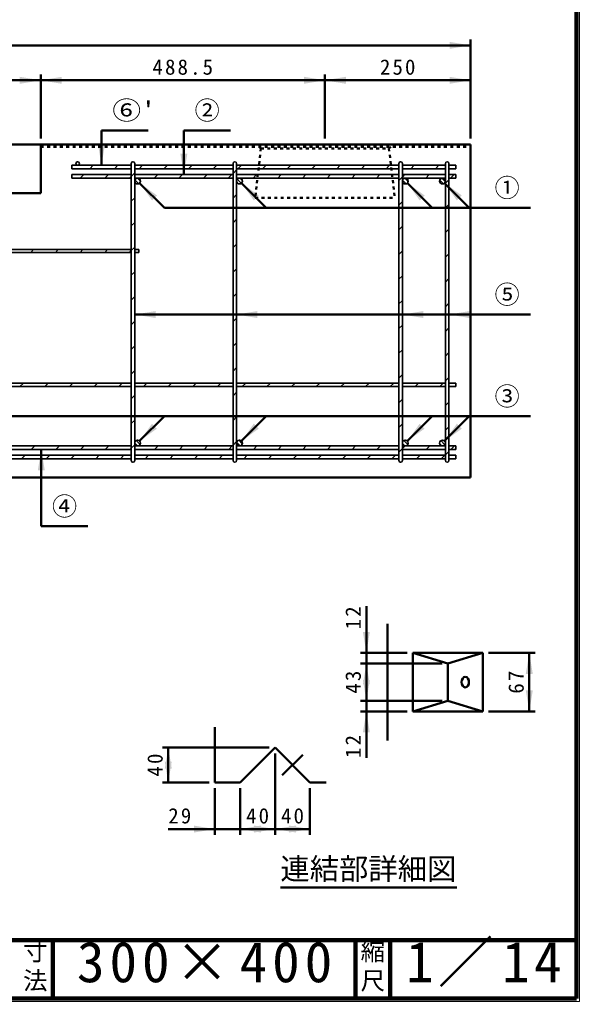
# Model space of a CAD drawing. Units: millimetres, scale not verified, with parts at other scales. Extents: x 100 to 4105, y 100 to 2870.
# Drawn here: x 3143 to 4105, y 100 to 1786 of the extents above; entities that cross this region are included whole.
import ezdxf
from ezdxf.enums import TextEntityAlignment as Align

# ---------------------------------------------------------------- set-up
doc = ezdxf.new("R2010")
doc.units = ezdxf.units.MM
doc.header["$LTSCALE"] = 5
doc.linetypes.add('USER1', pattern=[2.2, 1, -1.2])
doc.linetypes.add('USER3', pattern=[13.4, 10, -1.2, 1, -1.2])
doc.layers.add('V-nasSTD', color=7, linetype='Continuous', lineweight=50)
doc.styles.add('ＭＳ ゴシック', font='')
doc.styles.get('ＭＳ ゴシック').set_extended_font_data('MS Gothic')

msp = doc.modelspace()

# ---------------------------------------------------------------- hatches: boundary and pattern name
at = {"layer": 'V-nasSTD'}
for points in [[(3881.814, 1735.893), (3917.814, 1741.893), (3881.814, 1747.893)], [(3143.314, 1675.893), (3179.314, 1681.893), (3143.314, 1687.893)], [(3215.314, 1687.893), (3179.314, 1681.893), (3215.314, 1675.893)], [(3631.814, 1675.893), (3667.814, 1681.893), (3631.814, 1687.893)], [(3703.814, 1687.893), (3667.814, 1681.893), (3703.814, 1675.893)], [(3881.814, 1675.893), (3917.814, 1681.893), (3881.814, 1687.893)], [(3289.814, 1571.893), (3283.814, 1535.893), (3277.814, 1571.893)], [(3431.314, 1555.893), (3425.314, 1519.893), (3419.314, 1555.893)], [(3370.562, 1475.659), (3349.349, 1505.357), (3379.048, 1484.144)], [(3545.562, 1475.659), (3524.349, 1505.357), (3554.048, 1484.144)], [(3830.562, 1475.659), (3809.349, 1505.357), (3839.048, 1484.144)], [(3894.562, 1475.659), (3873.349, 1505.357), (3903.048, 1484.144)], [(3376.814, 1285.619), (3340.814, 1279.619), (3376.814, 1273.619)], [(3551.814, 1285.619), (3515.814, 1279.619), (3551.814, 1273.619)], [(3836.814, 1285.619), (3800.814, 1279.619), (3836.814, 1273.619)], [(3916.814, 1285.619), (3880.814, 1279.619), (3916.814, 1273.619)], [(3370.562, 1092.127), (3349.349, 1062.428), (3379.048, 1083.641)], [(3545.562, 1092.127), (3524.349, 1062.428), (3554.048, 1083.641)], [(3830.562, 1092.127), (3809.349, 1062.428), (3839.048, 1083.641)], [(3894.562, 1092.127), (3873.349, 1062.428), (3903.048, 1083.641)], [(3186.314, 1011.893), (3180.314, 1047.893), (3174.314, 1011.893)], [(3732.944, 734.502), (3738.944, 698.502), (3744.944, 734.502)], [(4024.944, 662.502), (4018.944, 698.502), (4012.944, 662.502)], [(3744.944, 644.502), (3738.944, 680.502), (3732.944, 644.502)], [(3732.944, 652.002), (3738.944, 616.002), (3744.944, 652.002)], [(4012.944, 634.002), (4018.944, 598.002), (4024.944, 634.002)], [(3744.944, 562.002), (3738.944, 598.002), (3732.944, 562.002)], [(3404.525, 499.929), (3398.525, 535.929), (3392.525, 499.929)], [(3392.525, 511.929), (3398.525, 475.929), (3404.525, 511.929)], [(3442.525, 389.929), (3478.525, 395.929), (3442.525, 401.929)], [(3558.025, 401.929), (3522.025, 395.929), (3558.025, 389.929)], [(3546.025, 389.929), (3582.025, 395.929), (3546.025, 401.929)], [(3618.025, 401.929), (3582.025, 395.929), (3618.025, 389.929)], [(3606.025, 389.929), (3642.025, 395.929), (3606.025, 401.929)]]:
    msp.add_hatch(color=256, dxfattribs=at).paths.add_polyline_path(points)

# ---------------------------------------------------------------- linework, layer by layer
at = {"layer": 'V-nasSTD', "lineweight": 100}
for p, q in [((4100, 105), (4100, 2865)), ((105, 205), (4100, 205)), ((3200, 205), (3200, 105)), ((3720, 205), (3720, 105)), ((3780, 205), (3780, 105)), ((105, 105), (4100, 105))]:
    msp.add_line(p, q, dxfattribs=at)
at = {"layer": 'V-nasSTD'}
for p, q in [((1917.814, 1741.893), (3917.814, 1741.893)), ((3917.814, 1581.893), (3917.814, 1751.893)), ((3179.314, 1581.893), (3179.314, 1691.893)), ((3667.814, 1581.893), (3667.814, 1691.893)), ((2656.314, 1681.893), (3179.314, 1681.893)), ((3179.314, 1681.893), (3667.814, 1681.893)), ((3667.814, 1681.893), (3917.814, 1681.893)), ((3283.814, 1595.893), (3283.814, 1535.893)), ((3283.814, 1595.893), (3363.814, 1595.893)), ((3425.314, 1595.893), (3425.314, 1519.893)), ((3425.314, 1595.893), (3505.314, 1595.893)), ((1917.814, 1571.893), (3917.814, 1571.893)), ((2656.314, 1571.893), (3179.314, 1571.893)), ((3179.314, 1571.893), (3179.314, 1487.893)), ((3917.814, 1571.893), (3917.814, 999.893)), ((3391.776, 1462.931), (3349.349, 1505.357)), ((3566.776, 1462.931), (3524.349, 1505.357)), ((3851.776, 1462.931), (3809.349, 1505.357)), ((3915.776, 1462.931), (3873.349, 1505.357)), ((2656.314, 1487.893), (3179.314, 1487.893)), ((4020.814, 1462.931), (3391.776, 1462.931)), ((4020.814, 1279.619), (3340.814, 1279.619)), ((4020.814, 1104.855), (3076.776, 1104.855)), ((3391.776, 1104.855), (3349.349, 1062.428)), ((3566.776, 1104.855), (3524.349, 1062.428)), ((3851.776, 1104.855), (3809.349, 1062.428)), ((3915.776, 1104.855), (3873.349, 1062.428)), ((3180.314, 915.893), (3180.314, 1047.893)), ((1917.814, 999.893), (3917.814, 999.893)), ((3180.314, 915.893), (3260.314, 915.893)), ((3738.944, 778.502), (3738.944, 698.502)), ((3775.444, 748.252), (3775.444, 548.252)), ((3808.944, 698.502), (3728.944, 698.502)), ((3738.944, 680.502), (3738.944, 698.502)), ((3818.944, 698.502), (3818.944, 598.002)), ((3818.944, 698.502), (3938.944, 698.502)), ((3818.944, 698.502), (3878.944, 680.502)), ((3878.944, 680.502), (3938.944, 698.502)), ((3938.944, 698.502), (3938.944, 598.002)), ((3948.944, 698.502), (4028.944, 698.502)), ((4018.944, 598.002), (4018.944, 698.502)), ((3868.944, 680.502), (3728.944, 680.502)), ((3738.944, 616.002), (3738.944, 680.502)), ((3878.944, 680.502), (3878.944, 616.002)), ((3868.944, 616.002), (3728.944, 616.002)), ((3738.944, 598.002), (3738.944, 616.002)), ((3818.944, 598.002), (3878.944, 616.002)), ((3878.944, 616.002), (3938.944, 598.002)), ((3808.944, 598.002), (3728.944, 598.002)), ((3738.944, 518.002), (3738.944, 598.002)), ((3818.944, 598.002), (3938.944, 598.002)), ((3948.944, 598.002), (4028.944, 598.002)), ((3478.525, 570.929), (3478.525, 475.929)), ((3572.025, 535.929), (3388.525, 535.929)), ((3398.525, 475.929), (3398.525, 535.929)), ((3522.025, 475.929), (3582.025, 535.929)), ((3582.025, 535.929), (3642.025, 475.929)), ((3582.025, 525.929), (3582.025, 385.929)), ((3468.525, 475.929), (3388.525, 475.929)), ((3478.525, 475.929), (3522.025, 475.929)), ((3642.025, 475.929), (3670.025, 475.929)), ((3478.525, 465.929), (3478.525, 385.929)), ((3522.025, 465.929), (3522.025, 385.929)), ((3642.025, 465.929), (3642.025, 385.929)), ((3398.525, 395.929), (3478.525, 395.929)), ((3478.525, 395.929), (3522.025, 395.929)), ((3522.025, 395.929), (3582.025, 395.929)), ((3582.025, 395.929), (3642.025, 395.929)), ((3591.187, 295.686), (3894.595, 295.686))]:
    msp.add_line(p, q, dxfattribs=at)
at = {"layer": 'V-nasSTD', "linetype": 'USER1'}
for p, q in [((3179.314, 1567.893), (3917.814, 1567.893)), ((3557.814, 1564.893), (3547.814, 1479.893)), ((3557.814, 1564.893), (3554.814, 1567.893)), ((3557.814, 1564.893), (3777.814, 1564.893)), ((3777.814, 1564.893), (3780.814, 1567.893)), ((3777.814, 1564.893), (3787.814, 1479.893)), ((3547.814, 1479.893), (3787.814, 1479.893))]:
    msp.add_line(p, q, dxfattribs=at)
at = {"layer": 'V-nasSTD', "lineweight": 35}
for p, q in [((3232.814, 1535.893), (3334.814, 1535.893)), ((3232.814, 1535.893), (3232.814, 1529.893)), ((3263.658, 1529.893), (3269.658, 1535.893)), ((3306.084, 1529.893), (3312.084, 1535.893)), ((3334.814, 1538.893), (3334.814, 1028.893)), ((3340.814, 1538.893), (3340.814, 1028.893)), ((3340.814, 1535.893), (3509.814, 1535.893)), ((3348.511, 1529.893), (3354.511, 1535.893)), ((3390.937, 1529.893), (3396.937, 1535.893)), ((3433.364, 1529.893), (3439.364, 1535.893)), ((3475.79, 1529.893), (3481.79, 1535.893)), ((3509.814, 1538.893), (3509.814, 1028.893)), ((3515.814, 1538.893), (3515.814, 1028.893)), ((3515.814, 1535.893), (3794.814, 1535.893)), ((3524.216, 1535.893), (3518.216, 1529.893)), ((3566.643, 1535.893), (3560.643, 1529.893)), ((3603.069, 1529.893), (3609.069, 1535.893)), ((3645.496, 1529.893), (3651.496, 1535.893)), ((3687.922, 1529.893), (3693.922, 1535.893)), ((3730.348, 1529.893), (3736.348, 1535.893)), ((3772.775, 1529.893), (3778.775, 1535.893)), ((3794.814, 1538.893), (3794.814, 1028.893)), ((3800.814, 1538.893), (3800.814, 1028.893)), ((3800.814, 1535.893), (3874.814, 1535.893)), ((3815.201, 1529.893), (3821.201, 1535.893)), ((3857.628, 1529.893), (3863.628, 1535.893)), ((3874.814, 1538.893), (3874.814, 1028.893)), ((3880.814, 1538.893), (3880.814, 1028.893)), ((3880.814, 1535.893), (3892.814, 1535.893)), ((3892.814, 1535.893), (3892.814, 1529.893)), ((3232.814, 1529.893), (3334.814, 1529.893)), ((3232.814, 1519.893), (3334.814, 1519.893)), ((3232.814, 1519.893), (3232.814, 1513.893)), ((3253.158, 1519.893), (3247.158, 1513.893)), ((3289.584, 1513.893), (3295.584, 1519.893)), ((3340.814, 1522.696), (3334.814, 1516.696)), ((3340.814, 1529.893), (3509.814, 1529.893)), ((3340.814, 1519.893), (3509.814, 1519.893)), ((3374.437, 1513.893), (3380.437, 1519.893)), ((3416.864, 1513.893), (3422.864, 1519.893)), ((3459.29, 1513.893), (3465.29, 1519.893)), ((3501.716, 1513.893), (3507.716, 1519.893)), ((3515.814, 1527.99), (3509.814, 1521.99)), ((3515.814, 1529.893), (3794.814, 1529.893)), ((3515.814, 1519.893), (3794.814, 1519.893)), ((3544.143, 1513.893), (3550.143, 1519.893)), ((3586.569, 1513.893), (3592.569, 1519.893)), ((3628.996, 1513.893), (3634.996, 1519.893)), ((3671.422, 1513.893), (3677.422, 1519.893)), ((3713.848, 1513.893), (3719.848, 1519.893)), ((3756.275, 1513.893), (3762.275, 1519.893)), ((3800.814, 1529.893), (3874.814, 1529.893)), ((3874.814, 1519.893), (3800.814, 1519.893)), ((3804.701, 1519.893), (3800.814, 1516.005)), ((3841.128, 1513.893), (3847.128, 1519.893)), ((3880.814, 1529.893), (3892.814, 1529.893)), ((3880.814, 1519.893), (3892.814, 1519.893)), ((3883.554, 1513.893), (3889.554, 1519.893)), ((3892.814, 1519.893), (3892.814, 1513.893)), ((3232.814, 1513.893), (3334.814, 1513.893)), ((3332.011, 1513.893), (3334.814, 1516.696)), ((3509.814, 1513.893), (3340.814, 1513.893)), ((3341.243, 1510.919), (3347.84, 1504.322)), ((3345.36, 1513.872), (3350.793, 1508.44)), ((3794.814, 1513.893), (3515.814, 1513.893)), ((3516.915, 1512.023), (3523.944, 1504.994)), ((3522.363, 1513.647), (3525.568, 1510.442)), ((3800.814, 1516.005), (3794.814, 1510.005)), ((3874.814, 1513.893), (3800.814, 1513.893)), ((3801.132, 1510.649), (3807.57, 1504.211)), ((3805.022, 1513.83), (3810.751, 1508.101)), ((3865.04, 1510.38), (3871.301, 1504.119)), ((3868.72, 1513.772), (3874.693, 1507.799)), ((3880.814, 1511.152), (3874.814, 1505.152)), ((3880.814, 1513.893), (3892.814, 1513.893)), ((3515.814, 1485.564), (3509.814, 1479.564)), ((3340.814, 1480.269), (3334.814, 1474.269)), ((3800.814, 1473.579), (3794.814, 1467.579)), ((3880.814, 1468.726), (3874.814, 1462.726)), ((3340.814, 1437.843), (3334.814, 1431.843)), ((3515.814, 1443.137), (3509.814, 1437.137)), ((3800.814, 1431.152), (3794.814, 1425.152)), ((3880.814, 1426.3), (3874.814, 1420.3)), ((3515.814, 1400.711), (3509.814, 1394.711)), ((3025.814, 1391.393), (3334.814, 1391.393)), ((3025.814, 1386.393), (3334.814, 1386.393)), ((3162.084, 1386.393), (3167.084, 1391.393)), ((3204.511, 1386.393), (3209.511, 1391.393)), ((3246.937, 1386.393), (3251.937, 1391.393)), ((3289.364, 1386.393), (3294.364, 1391.393)), ((3331.79, 1386.393), (3334.814, 1389.416)), ((3340.814, 1395.416), (3334.814, 1389.416)), ((3340.814, 1391.393), (3347.814, 1391.393)), ((3340.814, 1386.393), (3347.814, 1386.393)), ((3347.814, 1391.393), (3347.814, 1386.393)), ((3800.814, 1388.726), (3794.814, 1382.726)), ((3880.814, 1383.873), (3874.814, 1377.873)), ((3340.814, 1352.99), (3334.814, 1346.99)), ((3515.814, 1358.284), (3509.814, 1352.284)), ((3800.814, 1346.3), (3794.814, 1340.3)), ((3880.814, 1341.447), (3874.814, 1335.447)), ((3515.814, 1315.858), (3509.814, 1309.858)), ((3340.814, 1310.564), (3334.814, 1304.564)), ((3800.814, 1303.873), (3794.814, 1297.873)), ((3880.814, 1299.02), (3874.814, 1293.02)), ((3340.814, 1268.137), (3334.814, 1262.137)), ((3515.814, 1273.432), (3509.814, 1267.432)), ((3800.814, 1261.447), (3794.814, 1255.447)), ((3874.814, 1250.594), (3880.814, 1256.594)), ((3515.814, 1231.005), (3509.814, 1225.005)), ((3340.814, 1225.711), (3334.814, 1219.711)), ((3794.814, 1213.02), (3800.814, 1219.02)), ((3874.814, 1208.167), (3880.814, 1214.167)), ((3340.814, 1183.284), (3334.814, 1177.284)), ((3515.814, 1188.579), (3509.814, 1182.579)), ((3794.814, 1170.594), (3800.814, 1176.594)), ((3874.814, 1165.741), (3880.814, 1171.741)), ((3025.814, 1161.893), (3334.814, 1161.893)), ((3025.814, 1155.893), (3334.814, 1155.893)), ((3143.716, 1155.893), (3149.716, 1161.893)), ((3186.143, 1155.893), (3192.143, 1161.893)), ((3234.569, 1161.893), (3228.569, 1155.893)), ((3270.996, 1155.893), (3276.996, 1161.893)), ((3313.422, 1155.893), (3319.422, 1161.893)), ((3340.814, 1161.893), (3509.814, 1161.893)), ((3340.814, 1155.893), (3509.814, 1155.893)), ((3355.848, 1155.893), (3361.848, 1161.893)), ((3398.275, 1155.893), (3404.275, 1161.893)), ((3440.701, 1155.893), (3446.701, 1161.893)), ((3483.128, 1155.893), (3489.128, 1161.893)), ((3515.814, 1161.893), (3794.814, 1161.893)), ((3515.814, 1155.893), (3794.814, 1155.893)), ((3525.554, 1155.893), (3531.554, 1161.893)), ((3567.98, 1155.893), (3573.98, 1161.893)), ((3610.407, 1155.893), (3616.407, 1161.893)), ((3652.833, 1155.893), (3658.833, 1161.893)), ((3695.26, 1155.893), (3701.26, 1161.893)), ((3737.686, 1155.893), (3743.686, 1161.893)), ((3780.112, 1155.893), (3786.112, 1161.893)), ((3800.814, 1161.893), (3874.814, 1161.893)), ((3800.814, 1155.893), (3874.814, 1155.893)), ((3822.539, 1155.893), (3828.539, 1161.893)), ((3864.965, 1155.893), (3870.965, 1161.893)), ((3880.814, 1161.893), (3892.814, 1161.893)), ((3880.814, 1155.893), (3892.814, 1155.893)), ((3892.814, 1161.893), (3892.814, 1155.893)), ((3340.814, 1140.858), (3334.814, 1134.858)), ((3515.814, 1146.152), (3509.814, 1140.152)), ((3794.814, 1128.167), (3800.814, 1134.167)), ((3874.814, 1123.315), (3880.814, 1129.315)), ((3340.814, 1098.432), (3334.814, 1092.432)), ((3515.814, 1103.726), (3509.814, 1097.726)), ((3794.814, 1085.741), (3800.814, 1091.741)), ((3874.814, 1080.888), (3880.814, 1086.888)), ((3343.408, 1063.276), (3350.197, 1056.487)), ((3519.695, 1063.766), (3525.687, 1057.774)), ((3803.168, 1063.136), (3810.056, 1056.247)), ((3866.951, 1062.992), (3873.913, 1056.03)), ((3025.814, 1053.893), (3334.814, 1053.893)), ((3334.814, 1047.893), (3025.814, 1047.893)), ((3162.996, 1047.893), (3168.996, 1053.893)), ((3205.422, 1047.893), (3211.422, 1053.893)), ((3247.848, 1047.893), (3253.848, 1053.893)), ((3290.926, 1048.544), (3290.275, 1047.893)), ((3294.809, 1052.427), (3290.926, 1048.544)), ((3296.275, 1053.893), (3294.809, 1052.427)), ((3332.701, 1047.893), (3334.814, 1050.005)), ((3340.814, 1056.005), (3334.814, 1050.005)), ((3340.814, 1058.799), (3345.72, 1053.894)), ((3340.814, 1053.893), (3509.814, 1053.893)), ((3509.814, 1047.893), (3340.814, 1047.893)), ((3381.128, 1053.893), (3375.128, 1047.893)), ((3417.554, 1047.893), (3423.554, 1053.893)), ((3459.98, 1047.893), (3465.98, 1053.893)), ((3502.407, 1047.893), (3508.407, 1053.893)), ((3509.814, 1055.3), (3515.814, 1061.3)), ((3515.814, 1053.893), (3794.814, 1053.893)), ((3794.814, 1047.893), (3515.814, 1047.893)), ((3516.033, 1060.357), (3522.278, 1054.112)), ((3544.833, 1047.893), (3550.833, 1053.893)), ((3587.26, 1047.893), (3593.26, 1053.893)), ((3629.686, 1047.893), (3635.686, 1053.893)), ((3672.112, 1047.893), (3678.112, 1053.893)), ((3714.539, 1047.893), (3720.539, 1053.893)), ((3756.965, 1047.893), (3762.965, 1053.893)), ((3794.814, 1043.315), (3800.814, 1049.315)), ((3874.814, 1053.893), (3800.814, 1053.893)), ((3800.814, 1049.315), (3805.392, 1053.893)), ((3874.814, 1047.893), (3800.814, 1047.893)), ((3800.839, 1058.394), (3805.315, 1053.918)), ((3841.818, 1047.893), (3847.818, 1053.893)), ((3864.899, 1057.973), (3868.894, 1053.978)), ((3880.814, 1053.893), (3892.814, 1053.893)), ((3880.814, 1047.893), (3892.814, 1047.893)), ((3884.244, 1047.893), (3890.244, 1053.893)), ((3892.814, 1053.893), (3892.814, 1047.893)), ((3025.814, 1037.893), (3334.814, 1037.893)), ((3025.814, 1031.893), (3334.814, 1031.893)), ((3146.496, 1031.893), (3152.496, 1037.893)), ((3188.922, 1031.893), (3194.922, 1037.893)), ((3231.348, 1031.893), (3237.348, 1037.893)), ((3273.775, 1031.893), (3279.775, 1037.893)), ((3316.201, 1031.893), (3322.201, 1037.893)), ((3340.814, 1037.893), (3509.814, 1037.893)), ((3340.814, 1031.893), (3509.814, 1031.893)), ((3364.628, 1037.893), (3358.628, 1031.893)), ((3401.054, 1031.893), (3407.054, 1037.893)), ((3443.48, 1031.893), (3449.48, 1037.893)), ((3485.907, 1031.893), (3491.907, 1037.893)), ((3515.814, 1037.893), (3794.814, 1037.893)), ((3515.814, 1031.893), (3794.814, 1031.893)), ((3528.333, 1031.893), (3534.333, 1037.893)), ((3570.76, 1031.893), (3576.76, 1037.893)), ((3613.186, 1031.893), (3619.186, 1037.893)), ((3655.612, 1031.893), (3661.612, 1037.893)), ((3698.039, 1031.893), (3704.039, 1037.893)), ((3740.465, 1031.893), (3746.465, 1037.893)), ((3782.892, 1031.893), (3788.892, 1037.893)), ((3800.814, 1037.893), (3874.814, 1037.893)), ((3800.814, 1031.893), (3874.814, 1031.893)), ((3825.318, 1031.893), (3831.318, 1037.893)), ((3867.744, 1031.893), (3873.744, 1037.893)), ((3874.814, 1038.462), (3880.814, 1044.462)), ((3880.814, 1037.893), (3892.814, 1037.893)), ((3880.814, 1031.893), (3892.814, 1031.893)), ((3892.814, 1037.893), (3892.814, 1031.893))]:
    msp.add_line(p, q, dxfattribs=at)
at = {"layer": 'V-nasSTD', "linetype": 'USER3'}
msp.add_line((3594.347, 488.252), (3629.703, 523.607), dxfattribs=at)
at = {"layer": 'V-nasSTD', "lineweight": 13}
msp.add_lwpolyline([(100, 100), (100, 2870), (4105, 2870), (4105, 100)], close=True, dxfattribs=at)
at = {"layer": 'V-nasSTD', "lineweight": 35}
for centre, radius in [((3242.814, 1538.893), 3), ((3345.814, 1508.893), 5), ((3520.814, 1508.893), 5), ((3805.814, 1508.893), 5), ((3869.814, 1508.893), 5), ((3345.814, 1058.893), 5), ((3520.814, 1058.893), 5), ((3805.814, 1058.893), 5), ((3869.814, 1058.893), 5)]:
    msp.add_circle(centre, radius, dxfattribs=at)
for centre, start, end in [((3337.814, 1538.893), 0, 180), ((3512.814, 1538.893), 0, 180), ((3797.814, 1538.893), 0, 180), ((3877.814, 1538.893), 0, 180), ((3337.814, 1028.893), 180, 0), ((3512.814, 1028.893), 180, 0), ((3797.814, 1028.893), 180, 0), ((3877.814, 1028.893), 180, 0)]:
    msp.add_arc(centre, 3, start, end, dxfattribs=at)
at = {"layer": 'V-nasSTD'}
msp.add_ellipse((3908.944, 648.252), major_axis=(0, 9), ratio=0.707107, dxfattribs=at)

# ---------------------------------------------------------------- texts
at = {"layer": 'V-nasSTD', "style": 'ＭＳ ゴシック', "width": 1.15}
msp.add_text("⑥'", height=31.67, dxfattribs=at).set_placement((3302.214, 1646.093), align=Align.TOP_LEFT)
at = {"layer": 'V-nasSTD', "style": 'ＭＳ ゴシック'}
for s, height, p in [('②', 31.67, (3443.714, 1646.093)), ('①', 31.67, (3959.214, 1513.131)), ('⑤', 31.67, (3959.214, 1329.819)), ('③', 31.67, (3959.214, 1155.055)), ('④', 31.67, (3198.714, 966.093)), ('連結部詳細図', 36.95, (3591.187, 346.086)), ('寸', 30.79, (3148.982, 200.999)), ('縮', 30.79, (3728.982, 200.999)), ('法', 30.79, (3148.976, 151.01)), ('尺', 30.79, (3728.976, 151.01))]:
    msp.add_text(s, height=height, dxfattribs=at).set_placement(p, align=Align.TOP_LEFT)
at = {"layer": 'V-nasSTD', "attachment_point": 1, "style": 'ＭＳ ゴシック'}
for s, insert, char_height in [('\\T1.2;488.5', (3371.364, 1717.893), 26.39), ('\\T1.2;250', (3762.214, 1717.893), 26.39), ('\\T1.2;29', (3398.525, 431.929), 26.39), ('\\T1.2;40', (3532.225, 431.929), 26.39), ('\\T1.2;40', (3592.225, 431.929), 26.39), ('\\T1.16;1／14', (3807.033, 202.582), 69.65), ('\\T1.18;300×400', (3241.581, 202.508), 69.65)]:
    msp.add_mtext(s, dxfattribs=dict(at, insert=insert, char_height=char_height))
at = {"layer": 'V-nasSTD', "char_height": 26.39, "attachment_point": 1, "rotation": 90, "style": 'ＭＳ ゴシック'}
for s, insert in [('\\T1.2;12', (3702.944, 738.902)), ('\\T1.2;43', (3702.944, 628.452)), ('\\T1.2;67', (3982.944, 628.452)), ('\\T1.2;12', (3702.944, 518.002)), ('\\T1.2;40', (3362.525, 486.129))]:
    msp.add_mtext(s, dxfattribs=dict(at, insert=insert))

doc.saveas('drawing.dxf')
